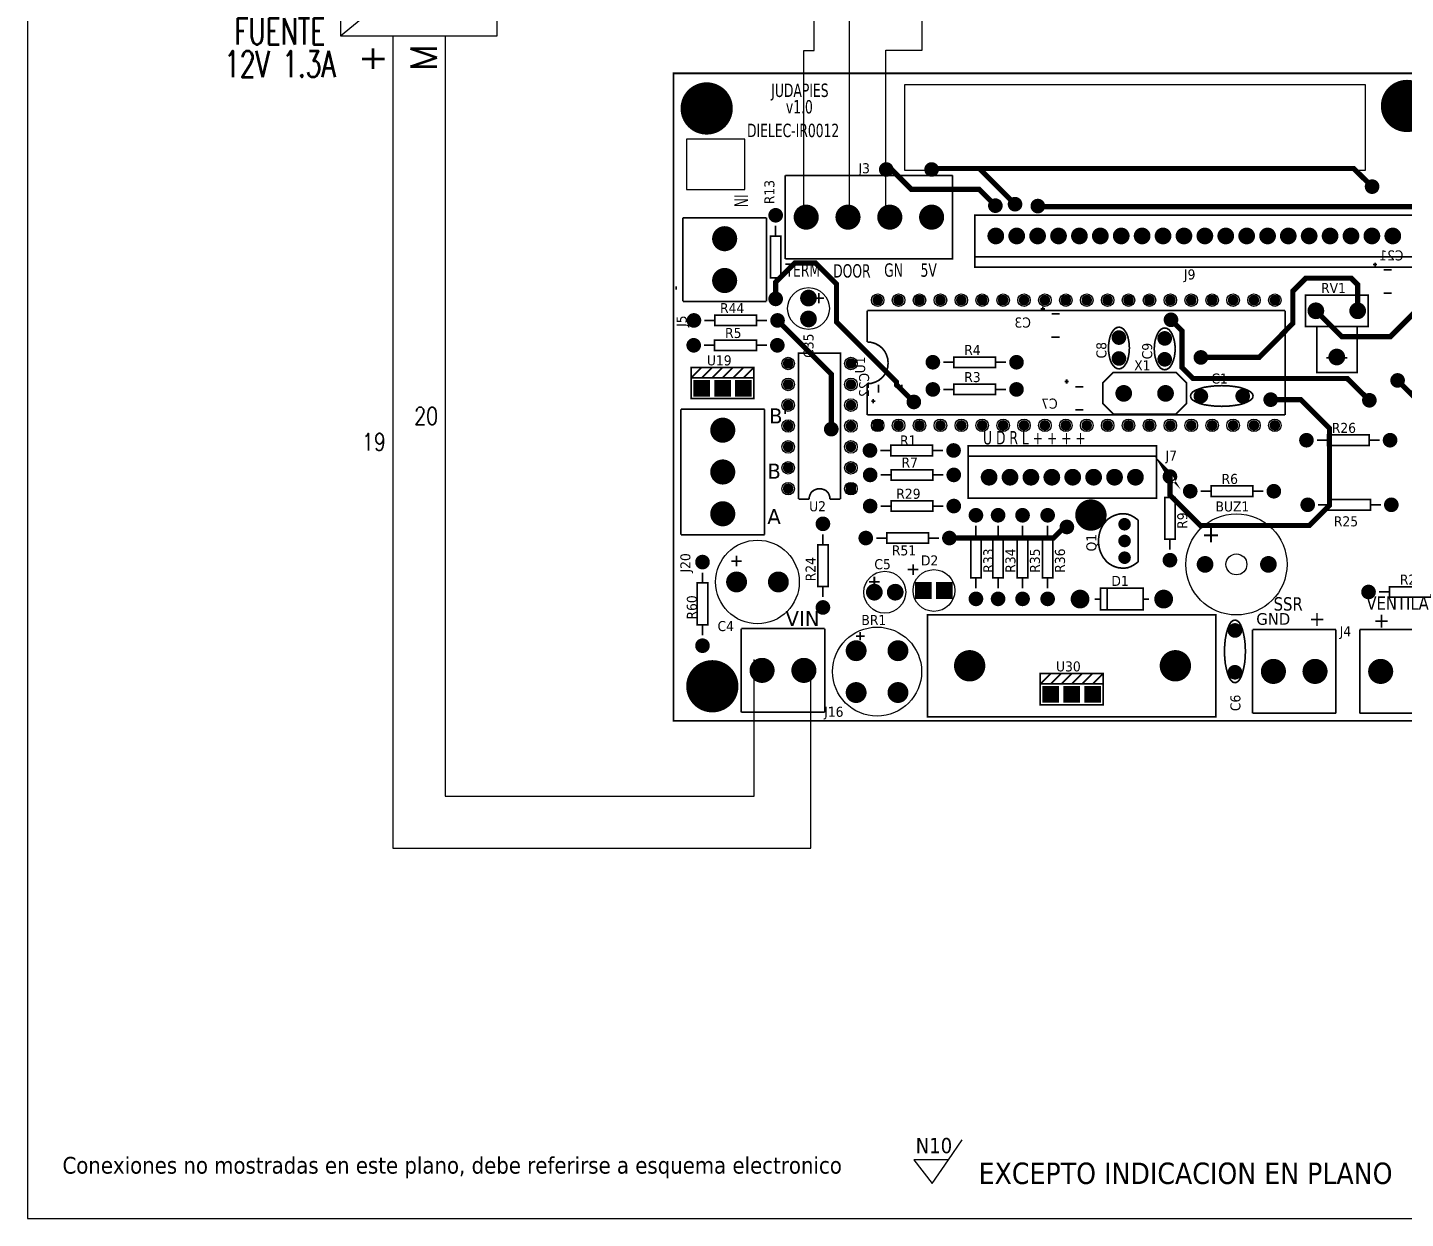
# Model space of a CAD drawing. Header units: millimetres. Extents: x 123.5 to 144.3, y 105.4 to 121.6.
# Drawn here: x 123.51 to 133.39, y 105.41 to 113.95 of the extents above; entities that cross this region are included whole.
import ezdxf
from ezdxf.enums import TextEntityAlignment as Align

# ---------------------------------------------------------------- set-up
doc = ezdxf.new("R2010")
doc.units = ezdxf.units.MM
for name, color, linetype in [('12632256', 7, 'Continuous'), ('CONTORNO', 179, 'Continuous'), ('DESC', 250, 'Continuous'), ('SYMS', 7, 'Continuous'), ('TAGS', 250, 'Continuous'), ('TERMS', 250, 'Continuous'), ('WIRES', 7, 'Continuous')]:
    doc.layers.add(name, color=color, linetype=linetype)
doc.layers.add('WIRENO', color=7, linetype='Continuous', true_color=0x000000)
doc.styles.add('SLDTEXTSTYLE0', font='tahoma.ttf')
doc.styles.get("Standard").update_dxf_attribs({"font": 'tahoma.ttf'})
doc.styles.add('WD', font='romans.shx')
doc.styles.add('WD_IEC', font='isocp2.shx', dxfattribs={"width": 0.9, "height": 4})

# ---------------------------------------------------------------- blocks, each defined once
blk = doc.blocks.new('VPW1_1PH')
for p, q in [((-0.125, -0.625), (0.625, 0)), ((0.4252, -0.4038), (0.5503, -0.4038)), ((0.4252, -0.4351), (0.4721, -0.4351)), ((0.5503, -0.4351), (0.5034, -0.4351))]:
    blk.add_line(p, q)
blk.add_lwpolyline([(-0.125, 0), (-0.125, -0.625), (0.625, -0.625), (0.625, 0)], close=True)
for centre, start, end in [((0.0364, -0.2089), 36.8699, 143.1301), ((0.1064, -0.1564), 216.8699, 323.1301)]:
    blk.add_arc(centre, 0.0438, start, end)
at = {"style": 'WD_IEC'}
blk.add_text('1', height=0.084, dxfattribs=at).set_placement((-0.0336, -0.1826), align=Align.MIDDLE_RIGHT)
at = {"linetype": 'Continuous', "style": 'WD', "flags": 8}
for tag, p in [('TERM02', (0.2098, 0.7277)), ('TERM03', (0.46, 0.7275)), ('TERM01', (-0.04, 0.6858)), ('TERM04', (0.085, -0.665)), ('TERM05', (0.335, -0.665))]:
    blk.add_attdef(tag, text='', height=0.125, rotation=90, dxfattribs=at).set_placement(p, align=Align.RIGHT)
at = {"style": 'WD', "width": 0.7}
for tag, p in [('INST', (-0.4155, 0.1687)), ('LOC', (-0.4155, -0.0009)), ('RATING1', (-0.4155, -0.3401)), ('XREF', (-0.4155, -0.5097)), ('DESC1', (-0.4155, -0.666)), ('DESC2', (-0.4155, -0.8222)), ('DESC3', (-0.4155, -0.9766))]:
    blk.add_attdef(tag, text='', height=0.125, dxfattribs=at).set_placement(p, align=Align.CENTER)
at = {"style": 'WD'}
for tag, p, height, flags in [('X2TERM01', (0, 0), 0.0125, 1), ('X2TERM02', (0.25, 0), 0.0125, 1), ('X2TERM03', (0.5, 0), 0.0125, 1), ('FAMILY', (0.6836, -0.525), 0.01, 9), ('X8TERM04', (0.125, -0.625), 0.0125, 1), ('X8TERM05', (0.375, -0.625), 0.0125, 1)]:
    blk.add_attdef(tag, p, '', height=height, dxfattribs=dict(at, flags=flags))
blk.add_attdef('TAG1', text='', height=0.125, dxfattribs=at).set_placement((-0.4155, -0.1705), align=Align.CENTER)
at = {"linetype": 'Continuous', "style": 'WD', "flags": 9}
for tag, p in [('CAT', (0.7108, -0.0659)), ('MFG', (0.7089, -0.0854)), ('ASSYCODE', (0.7089, -0.606))]:
    blk.add_attdef(tag, text='', height=0.01, dxfattribs=at).set_placement(p, align=Align.CENTER)
blk = doc.blocks.new('WD_WNV')
at = {"linetype": 'Continuous', "style": 'WD', "width": 0.8}
blk.add_attdef('WIRENO', text='', height=0.125, dxfattribs=at).set_placement((-0.05, 0), align=Align.MIDDLE_RIGHT)
at = {"style": 'WD', "flags": 1}
for tag, p in [('W01USER', (-0.0625, 0.0938)), ('W02USER', (-0.0625, 0.0859)), ('W03USER', (-0.0625, 0.0781)), ('W04USER', (-0.0625, 0.0703)), ('W05USER', (-0.0625, 0.0625)), ('W06USER', (-0.0625, 0.0547)), ('W07USER', (-0.0625, 0.0469)), ('W08USER', (-0.0625, 0.0391)), ('W09USER', (-0.0625, 0.0312)), ('W10USER', (-0.0625, 0.0234))]:
    blk.add_attdef(tag, text='', height=0.005, dxfattribs=at).set_placement(p, align=Align.CENTER)
blk = doc.blocks.new('EPAD')
at = {"const_width": 0.5}
blk.add_lwpolyline([(-0.25, 0, 1), (0.25, 0, 1)], format="xyb", close=True, dxfattribs=at)
blk = doc.blocks.new('RPAD')
blk.add_trace([(-0.5, -0.5), (-0.5, 0.5), (0.5, -0.5), (0.5, 0.5)])
blk = doc.blocks.new('tar')
for points, const_width in [([(128.7652, 110.0048), (134.5972, 110.0048), (134.5972, 113.1028), (128.7652, 113.1028), (128.7652, 110.0048)], 0.008), ([(130.3042, 112.4698), (130.2272, 112.5478), (129.9022, 112.5478), (129.7962, 112.6538), (129.7822, 112.6538), (129.7822, 112.6428)], 0.025), ([(130.3982, 112.4768), (130.2272, 112.6478), (129.9992, 112.6478), (129.9992, 112.6428)], 0.025), ([(130.2272, 112.6478), (132.0182, 112.6478), (132.1062, 112.5608)], 0.025), ([(129.2992, 112.6148), (129.2992, 112.2148)], 0.008), ([(130.0992, 112.6148), (130.0992, 112.2148), (129.2992, 112.2148)], 0.008), ([(129.2992, 112.6148), (130.0992, 112.6148)], 0.008), ([(131.8372, 111.9668), (131.9612, 111.8428), (132.1932, 111.8428), (132.3622, 112.0118), (132.3622, 112.4198), (132.3172, 112.4648), (130.5102, 112.4648), (130.5072, 112.4678)], 0.025), ([(128.8092, 112.4118), (129.2092, 112.4118)], 0.008), ([(128.8092, 112.0118), (128.8092, 112.4118)], 0.008), ([(129.2092, 112.0118), (129.2092, 112.4118)], 0.008), ([(129.2532, 112.3238), (129.2532, 112.3738)], 0.008), ([(130.2062, 112.1748), (132.3052, 112.1748), (132.3052, 112.4248), (130.2062, 112.4248), (130.2062, 112.1748)], 0.008), ([(129.2282, 112.1238), (129.2782, 112.1238), (129.2782, 112.3238), (129.2282, 112.3238), (129.2282, 112.1238)], 0.008), ([(129.2532, 112.0238), (129.2532, 112.1038), (129.3452, 112.1958), (129.4432, 112.1958), (129.5442, 112.0948), (129.5442, 111.9138), (129.8312, 111.6268), (129.8312, 111.6128), (129.9142, 111.5308)], 0.025), ([(132.3052, 112.2248), (130.2062, 112.2248)], 0.008), ([(132.1302, 112.1878), (132.1102, 112.1878)], 0.008), ([(132.1202, 112.1778), (132.1202, 112.1978)], 0.008), ([(129.2532, 112.0738), (129.2532, 112.1238)], 0.008), ([(131.2872, 111.7438), (131.5662, 111.7438), (131.7272, 111.9068), (131.7272, 112.0608), (131.7892, 112.1228), (132.0062, 112.1228), (132.0372, 112.0918), (132.0372, 111.9668)], 0.025), ([(132.2002, 112.1628), (132.1622, 112.1628)], 0.008), ([(129.4602, 112.0528), (129.4602, 112.0028)], 0.008), ([(132.2002, 112.0518), (132.1612, 112.0518)], 0.008), ([(128.8092, 112.0118), (129.2092, 112.0118)], 0.008), ([(129.4852, 112.0278), (129.4352, 112.0278)], 0.008), ([(130.5312, 111.9668), (130.5312, 111.9868)], 0.008), ([(131.7872, 111.8918), (132.0872, 111.8918), (132.0872, 112.0418), (131.7872, 112.0418), (131.7872, 111.8918)], 0.008), ([(128.9122, 111.9208), (128.9622, 111.9208)], 0.008), ([(128.9622, 111.8958), (129.1622, 111.8958), (129.1622, 111.9458), (128.9622, 111.9458), (128.9622, 111.8958)], 0.008), ([(129.1622, 111.9208), (129.2122, 111.9208)], 0.008), ([(129.2622, 111.9208), (129.5192, 111.6638), (129.5192, 111.4008)], 0.025), ([(129.6912, 111.8178), (129.6912, 111.9678)], 0.008), ([(129.6912, 111.9678), (131.6902, 111.9678)], 0.008), ([(130.5412, 111.9768), (130.5212, 111.9768)], 0.008), ([(130.6112, 111.9518), (130.5732, 111.9518)], 0.008), ([(132.0932, 111.5388), (131.9872, 111.6428), (131.2792, 111.6428), (131.2502, 111.6428), (131.1972, 111.6958), (131.1972, 111.8708), (131.1442, 111.9238)], 0.025), ([(131.6902, 111.9678), (131.6902, 111.4688)], 0.008), ([(130.8952, 111.8888), (130.8852, 111.8868), (130.8752, 111.8808), (130.8672, 111.8718), (130.8592, 111.8598), (130.8532, 111.8448), (130.8492, 111.8278), (130.8462, 111.8088), (130.8452, 111.7888)], 0.008), ([(130.8952, 111.8888), (130.9052, 111.8868), (130.9152, 111.8808), (130.9232, 111.8718), (130.9312, 111.8598), (130.9372, 111.8448), (130.9412, 111.8278), (130.9442, 111.8088), (130.9452, 111.7888)], 0.008), ([(131.1142, 111.8848), (131.1042, 111.8828), (131.0942, 111.8768), (131.0862, 111.8678), (131.0792, 111.8558), (131.0732, 111.8408), (131.0682, 111.8238), (131.0652, 111.8048), (131.0642, 111.7848)], 0.008), ([(131.1142, 111.8848), (131.1242, 111.8828), (131.1342, 111.8768), (131.1422, 111.8678), (131.1492, 111.8558), (131.1552, 111.8408), (131.1602, 111.8238), (131.1632, 111.8048), (131.1642, 111.7848)], 0.008), ([(131.8422, 111.6718), (132.0352, 111.6718), (132.0352, 111.8918), (131.8422, 111.8918), (131.8422, 111.6718)], 0.008), ([(128.9112, 111.8018), (128.9612, 111.8018)], 0.008), ([(128.9612, 111.7768), (129.1612, 111.7768), (129.1612, 111.8268), (128.9612, 111.8268), (128.9612, 111.7768)], 0.008), ([(129.1612, 111.8018), (129.2112, 111.8018)], 0.008), ([(129.7912, 111.7178), (129.7892, 111.7378), (129.7832, 111.7568), (129.7742, 111.7738), (129.7622, 111.7888), (129.7472, 111.8008), (129.7302, 111.8098), (129.7112, 111.8158), (129.6912, 111.8178)], 0.008), ([(130.6112, 111.8408), (130.5722, 111.8408)], 0.008), ([(130.8952, 111.6888), (130.8852, 111.6908), (130.8752, 111.6968), (130.8672, 111.7058), (130.8592, 111.7178), (130.8532, 111.7328), (130.8492, 111.7498), (130.8462, 111.7688), (130.8452, 111.7888)], 0.008), ([(130.8952, 111.6888), (130.9052, 111.6908), (130.9152, 111.6968), (130.9232, 111.7058), (130.9312, 111.7178), (130.9372, 111.7328), (130.9412, 111.7498), (130.9442, 111.7688), (130.9452, 111.7888)], 0.008), ([(131.1142, 111.6848), (131.1042, 111.6868), (131.0942, 111.6928), (131.0862, 111.7018), (131.0792, 111.7138), (131.0732, 111.7288), (131.0682, 111.7458), (131.0652, 111.7648), (131.0642, 111.7848)], 0.008), ([(131.1142, 111.6848), (131.1242, 111.6868), (131.1342, 111.6928), (131.1422, 111.7018), (131.1492, 111.7138), (131.1552, 111.7288), (131.1602, 111.7458), (131.1632, 111.7648), (131.1642, 111.7848)], 0.008), ([(129.5632, 111.0658), (129.5632, 111.7648), (129.3632, 111.7648), (129.3632, 111.0658)], 0.008), ([(129.7912, 111.7178), (129.7892, 111.6968), (129.7832, 111.6778), (129.7742, 111.6608), (129.7622, 111.6468), (129.7472, 111.6348), (129.7302, 111.6258), (129.7112, 111.6198), (129.6912, 111.6178)], 0.008), ([(130.0552, 111.7208), (130.1052, 111.7208)], 0.008), ([(130.1052, 111.6958), (130.3052, 111.6958), (130.3052, 111.7458), (130.1052, 111.7458), (130.1052, 111.6958)], 0.008), ([(130.3052, 111.7208), (130.3552, 111.7208)], 0.008), ([(131.9872, 111.7418), (131.8872, 111.7418)], 0.008), ([(128.8492, 111.6458), (128.8492, 111.6958), (129.1492, 111.6958), (129.1492, 111.6458)], 0.008), ([(128.8492, 111.6458), (128.8992, 111.6958)], 0.008), ([(128.8992, 111.6458), (128.9492, 111.6958)], 0.008), ([(128.9492, 111.6458), (128.9992, 111.6958)], 0.008), ([(128.9992, 111.6458), (129.0492, 111.6958)], 0.008), ([(129.0492, 111.6458), (129.0992, 111.6958)], 0.008), ([(129.0992, 111.6458), (129.1492, 111.6958)], 0.008), ([(130.8682, 111.6718), (131.1682, 111.6718), (131.2182, 111.6218), (131.2182, 111.5228), (131.1682, 111.4728), (130.8682, 111.4728), (130.8182, 111.5228), (130.8182, 111.6218), (130.8682, 111.6718)], 0.008), ([(128.8492, 111.5468), (129.1492, 111.5468), (129.1492, 111.6458), (128.8492, 111.6458), (128.8492, 111.5468)], 0.008), ([(129.6912, 111.4688), (129.6912, 111.6178)], 0.008), ([(129.7452, 111.6138), (129.7452, 111.5758)], 0.008), ([(129.8562, 111.6138), (129.8562, 111.5748)], 0.008), ([(130.0552, 111.5908), (130.1052, 111.5908)], 0.008), ([(130.1052, 111.5658), (130.3052, 111.5658), (130.3052, 111.6158), (130.1052, 111.6158), (130.1052, 111.5658)], 0.008), ([(130.3052, 111.5908), (130.3552, 111.5908)], 0.008), ([(130.6552, 111.6288), (130.6352, 111.6288)], 0.008), ([(130.6452, 111.6188), (130.6452, 111.6388)], 0.008), ([(130.7252, 111.6038), (130.6872, 111.6038)], 0.008), ([(131.2372, 111.5588), (131.2402, 111.5688), (131.2482, 111.5788), (131.2622, 111.5868), (131.2802, 111.5938), (131.3022, 111.6008), (131.3282, 111.6048), (131.3562, 111.6078), (131.3872, 111.6088)], 0.008), ([(131.5372, 111.5588), (131.5342, 111.5688), (131.5252, 111.5788), (131.5112, 111.5868), (131.4932, 111.5938), (131.4712, 111.6008), (131.4462, 111.6048), (131.4182, 111.6078), (131.3872, 111.6088)], 0.008), ([(132.4842, 111.5458), (132.3172, 111.5458), (132.2282, 111.6338)], 0.025), ([(129.7302, 111.5348), (129.7102, 111.5348)], 0.008), ([(129.7202, 111.5448), (129.7202, 111.5248)], 0.008), ([(131.6212, 111.5418), (131.7652, 111.5418), (131.9022, 111.4048), (131.9022, 111.0358), (131.8192, 110.9528), (131.8062, 110.9398), (131.2852, 110.9398), (131.1392, 111.0848), (131.1392, 111.1818), (131.1272, 111.1938), (131.1392, 111.1738)], 0.025), ([(131.2372, 111.5588), (131.2402, 111.5488), (131.2482, 111.5398), (131.2622, 111.5318), (131.2802, 111.5238), (131.3022, 111.5178), (131.3282, 111.5138), (131.3562, 111.5108), (131.3872, 111.5098)], 0.008), ([(131.5372, 111.5588), (131.5342, 111.5488), (131.5252, 111.5398), (131.5112, 111.5318), (131.4932, 111.5238), (131.4712, 111.5178), (131.4462, 111.5138), (131.4182, 111.5108), (131.3872, 111.5098)], 0.008), ([(129.2002, 111.4958), (128.8002, 111.4958)], 0.008), ([(128.8002, 111.4958), (128.8002, 110.8958)], 0.008), ([(129.2002, 110.8958), (129.2002, 111.4958)], 0.008), ([(129.6912, 111.4688), (131.6902, 111.4688)], 0.008), ([(130.7252, 111.4938), (130.6862, 111.4938)], 0.008), ([(129.8042, 111.2738), (130.0042, 111.2738), (130.0042, 111.3238), (129.8042, 111.3238), (129.8042, 111.2738)], 0.008), ([(130.1742, 111.0708), (131.0742, 111.0708), (131.0742, 111.3208), (130.1742, 111.3208), (130.1742, 111.0708)], 0.008), ([(131.8922, 111.3478), (131.8422, 111.3478)], 0.008), ([(131.8922, 111.3228), (132.0922, 111.3228), (132.0922, 111.3728), (131.8922, 111.3728), (131.8922, 111.3228)], 0.008), ([(132.1422, 111.3478), (132.0922, 111.3478)], 0.008), ([(129.7542, 111.2988), (129.8042, 111.2988)], 0.008), ([(130.0042, 111.2988), (130.0542, 111.2988)], 0.008), ([(130.1742, 111.2708), (131.0742, 111.2708)], 0.008), ([(129.8052, 111.1568), (130.0052, 111.1568), (130.0052, 111.2068), (129.8052, 111.2068), (129.8052, 111.1568)], 0.008), ([(129.7552, 111.1818), (129.8052, 111.1818)], 0.008), ([(130.0052, 111.1818), (130.0552, 111.1818)], 0.008), ([(131.1392, 111.1238), (131.1392, 111.0738)], 0.008), ([(131.3362, 111.0788), (131.5362, 111.0788), (131.5362, 111.1288), (131.3362, 111.1288), (131.3362, 111.0788)], 0.008), ([(129.4132, 111.0658), (129.3632, 111.0658)], 0.008), ([(129.4632, 111.1158), (129.4532, 111.1148), (129.4432, 111.1118), (129.4352, 111.1078), (129.4272, 111.1018), (129.4212, 111.0948), (129.4172, 111.0858), (129.4142, 111.0758), (129.4132, 111.0658)], 0.008), ([(129.4632, 111.1158), (129.4732, 111.1148), (129.4832, 111.1118), (129.4922, 111.1078), (129.4992, 111.1018), (129.5052, 111.0948), (129.5092, 111.0858), (129.5122, 111.0758), (129.5132, 111.0658)], 0.008), ([(129.5632, 111.0658), (129.5132, 111.0658)], 0.008), ([(129.8052, 111.0078), (130.0052, 111.0078), (130.0052, 111.0578), (129.8052, 111.0578), (129.8052, 111.0078)], 0.008), ([(131.1142, 110.8738), (131.1642, 110.8738), (131.1642, 111.0738), (131.1142, 111.0738), (131.1142, 110.8738)], 0.008), ([(131.2862, 111.1038), (131.3362, 111.1038)], 0.008), ([(131.5362, 111.1038), (131.5862, 111.1038)], 0.008), ([(131.8982, 111.0138), (132.0982, 111.0138), (132.0982, 111.0638), (131.8982, 111.0638), (131.8982, 111.0138)], 0.008), ([(129.7552, 111.0328), (129.8052, 111.0328)], 0.008), ([(130.0052, 111.0328), (130.0552, 111.0328)], 0.008), ([(130.9222, 110.9958), (130.8972, 110.9948), (130.8852, 110.9918), (130.8732, 110.9878), (130.8622, 110.9828), (130.8522, 110.9768), (130.8422, 110.9698), (130.8332, 110.9608), (130.8182, 110.9418), (130.8072, 110.9188), (130.8032, 110.9068), (130.8002, 110.8938), (130.7982, 110.8798), (130.7972, 110.8658)], 0.008), ([(130.9222, 110.9958), (130.9372, 110.9938), (130.9532, 110.9878), (130.9692, 110.9788), (130.9872, 110.9658)], 0.008), ([(131.8482, 111.0388), (131.8982, 111.0388)], 0.008), ([(132.0982, 111.0388), (132.1482, 111.0388)], 0.008), ([(130.0842, 110.8798), (130.5822, 110.8798), (130.6352, 110.9328), (130.6462, 110.9328)], 0.025), ([(130.2112, 110.9388), (130.2112, 110.8888)], 0.008), ([(130.3172, 110.9388), (130.3172, 110.8888)], 0.008), ([(130.4342, 110.9388), (130.4342, 110.8888)], 0.008), ([(130.5542, 110.9388), (130.5542, 110.8888)], 0.008), ([(130.9872, 110.7658), (130.9872, 110.9658)], 0.008), ([(129.2002, 110.8958), (128.8002, 110.8958)], 0.008), ([(129.4792, 110.8478), (129.4792, 110.8978)], 0.008), ([(129.7842, 110.8798), (129.7342, 110.8798)], 0.008), ([(129.7842, 110.8548), (129.9842, 110.8548), (129.9842, 110.9048), (129.7842, 110.9048), (129.7842, 110.8548)], 0.008), ([(130.0342, 110.8798), (129.9842, 110.8798)], 0.008), ([(130.1862, 110.6888), (130.2362, 110.6888), (130.2362, 110.8888), (130.1862, 110.8888), (130.1862, 110.6888)], 0.008), ([(130.2922, 110.6888), (130.3422, 110.6888), (130.3422, 110.8888), (130.2922, 110.8888), (130.2922, 110.6888)], 0.008), ([(130.4092, 110.6888), (130.4592, 110.6888), (130.4592, 110.8888), (130.4092, 110.8888), (130.4092, 110.6888)], 0.008), ([(130.5292, 110.6888), (130.5792, 110.6888), (130.5792, 110.8888), (130.5292, 110.8888), (130.5292, 110.6888)], 0.008), ([(130.9222, 110.7358), (130.8972, 110.7368), (130.8852, 110.7398), (130.8732, 110.7438), (130.8622, 110.7488), (130.8522, 110.7548), (130.8422, 110.7618), (130.8332, 110.7708), (130.8182, 110.7898), (130.8072, 110.8128), (130.8032, 110.8248), (130.8002, 110.8378), (130.7982, 110.8518), (130.7972, 110.8658)], 0.008), ([(131.1392, 110.8738), (131.1392, 110.8238)], 0.008), ([(129.0662, 110.7948), (129.0662, 110.7448)], 0.008), ([(129.4542, 110.6478), (129.5042, 110.6478), (129.5042, 110.8478), (129.4542, 110.8478), (129.4542, 110.6478)], 0.008), ([(129.0412, 110.7698), (129.0912, 110.7698)], 0.008), ([(129.8852, 110.7288), (129.9352, 110.7288)], 0.008), ([(129.9102, 110.7538), (129.9102, 110.7038)], 0.008), ([(130.9222, 110.7358), (130.9372, 110.7378), (130.9532, 110.7438), (130.9692, 110.7528), (130.9872, 110.7658)], 0.008), ([(128.8782, 110.4648), (128.9282, 110.4648), (128.9282, 110.6648), (128.8782, 110.6648), (128.8782, 110.4648)], 0.008), ([(128.9032, 110.6648), (128.9032, 110.7148)], 0.008), ([(129.7002, 110.6708), (129.7502, 110.6708)], 0.008), ([(129.7252, 110.6958), (129.7252, 110.6458)], 0.008), ([(130.2112, 110.6888), (130.2112, 110.6388)], 0.008), ([(130.3172, 110.6888), (130.3172, 110.6388)], 0.008), ([(130.4342, 110.6888), (130.4342, 110.6388)], 0.008), ([(130.5542, 110.6888), (130.5542, 110.6388)], 0.008), ([(129.4792, 110.5978), (129.4792, 110.6478)], 0.008), ([(130.8072, 110.5358), (131.0112, 110.5358), (131.0112, 110.6408), (130.8072, 110.6408), (130.8072, 110.5358)], 0.008), ([(130.8392, 110.6398), (130.8392, 110.5368)], 0.008), ([(132.1392, 110.6218), (132.1892, 110.6218)], 0.008), ([(132.1892, 110.5968), (132.3892, 110.5968), (132.3892, 110.6468), (132.1892, 110.6468), (132.1892, 110.5968)], 0.008), ([(130.7792, 110.5878), (130.8072, 110.5878)], 0.008), ([(131.0112, 110.5878), (131.0392, 110.5878)], 0.008), ([(128.9032, 110.4148), (128.9032, 110.4648)], 0.008), ([(129.9802, 110.0248), (131.3582, 110.0248), (131.3582, 110.5128), (129.9802, 110.5128), (129.9802, 110.0248)], 0.008), ([(131.4502, 110.4878), (131.4402, 110.4848), (131.4302, 110.4768), (131.4222, 110.4628), (131.4152, 110.4448), (131.4092, 110.4228), (131.4042, 110.3968), (131.4012, 110.3688), (131.4002, 110.3378)], 0.008), ([(131.4502, 110.4878), (131.4602, 110.4848), (131.4702, 110.4768), (131.4782, 110.4628), (131.4852, 110.4448), (131.4912, 110.4228), (131.4962, 110.3968), (131.4992, 110.3688), (131.5002, 110.3378)], 0.008), ([(129.0882, 110.0468), (129.0882, 110.4468)], 0.008), ([(129.4882, 110.4468), (129.0882, 110.4468)], 0.008), ([(129.4882, 110.0468), (129.4882, 110.4468)], 0.008), ([(129.6382, 110.4108), (129.6782, 110.4108)], 0.008), ([(129.6582, 110.4308), (129.6582, 110.3908)], 0.008), ([(131.5342, 110.0418), (131.5342, 110.4418)], 0.008), ([(131.9332, 110.4418), (131.5342, 110.4418)], 0.008), ([(131.9332, 110.0418), (131.9332, 110.4418)], 0.008), ([(132.0472, 110.4418), (132.0472, 110.0418)], 0.008), ([(132.0472, 110.4418), (132.4472, 110.4418)], 0.008), ([(131.4502, 110.1878), (131.4452, 110.1888), (131.4402, 110.1908), (131.4302, 110.1998), (131.4222, 110.2128), (131.4152, 110.2318), (131.4092, 110.2538), (131.4042, 110.2788), (131.4012, 110.3068), (131.4002, 110.3378)], 0.008), ([(131.4502, 110.1878), (131.4552, 110.1888), (131.4602, 110.1908), (131.4702, 110.1998), (131.4782, 110.2128), (131.4852, 110.2318), (131.4912, 110.2538), (131.4962, 110.2788), (131.4992, 110.3068), (131.5002, 110.3378)], 0.008), ([(130.5192, 110.1818), (130.5192, 110.2318), (130.8192, 110.2318), (130.8192, 110.1818)], 0.008), ([(130.5192, 110.1818), (130.5692, 110.2318)], 0.008), ([(130.5692, 110.1818), (130.6192, 110.2318)], 0.008), ([(130.6192, 110.1818), (130.6692, 110.2318)], 0.008), ([(130.6692, 110.1818), (130.7192, 110.2318)], 0.008), ([(130.7192, 110.1818), (130.7692, 110.2318)], 0.008), ([(130.7692, 110.1818), (130.8192, 110.2318)], 0.008), ([(130.5192, 110.0818), (130.8192, 110.0818), (130.8192, 110.1818), (130.5192, 110.1818), (130.5192, 110.0818)], 0.008), ([(129.4882, 110.0468), (129.0882, 110.0468)], 0.008), ([(131.9332, 110.0418), (131.5342, 110.0418)], 0.008), ([(132.0472, 110.0418), (132.4472, 110.0418)], 0.008)]:
    blk.add_lwpolyline(points, dxfattribs=dict(const_width=const_width))
for points in [[(129.8692, 112.6388), (132.0742, 112.6388), (132.0742, 113.0478), (129.8692, 113.0478), (129.8692, 112.6388)], [(128.8262, 112.5468), (129.1052, 112.5468), (129.1052, 112.7878), (128.8262, 112.7878), (128.8262, 112.5468)]]:
    blk.add_lwpolyline(points)
for centre, radius in [((132.2732, 112.9468), 0.03), ((128.9232, 112.9348), 0.03), ((129.7822, 112.6428), 0.025), ((129.9992, 112.6428), 0.025), ((132.1062, 112.5608), 0.025), ((129.2532, 112.4238), 0.025), ((129.3992, 112.4148), 0.03), ((129.5992, 112.4148), 0.03), ((129.7992, 112.4148), 0.03), ((129.9992, 112.4148), 0.03), ((130.3042, 112.4698), 0.025), ((130.3982, 112.4768), 0.025), ((130.5072, 112.4678), 0.025), ((129.0092, 112.3118), 0.03), ((130.3062, 112.3248), 0.01), ((130.4062, 112.3248), 0.01), ((130.5062, 112.3248), 0.01), ((130.6062, 112.3248), 0.01), ((130.7062, 112.3248), 0.01), ((130.8062, 112.3248), 0.01), ((130.9062, 112.3248), 0.01), ((131.0062, 112.3248), 0.01), ((131.1062, 112.3248), 0.01), ((131.2062, 112.3248), 0.01), ((131.3062, 112.3248), 0.01), ((131.4062, 112.3248), 0.01), ((131.5062, 112.3248), 0.01), ((131.6062, 112.3248), 0.01), ((131.7052, 112.3248), 0.01), ((131.8052, 112.3248), 0.01), ((131.9052, 112.3248), 0.01), ((132.0052, 112.3248), 0.01), ((132.1052, 112.3248), 0.01), ((132.2052, 112.3248), 0.01), ((129.0092, 112.1118), 0.03), ((129.2532, 112.0238), 0.025), ((129.4102, 112.0278), 0.025), ((129.7412, 112.0178), 0.03), ((129.8412, 112.0178), 0.03), ((129.9412, 112.0178), 0.03), ((130.0412, 112.0178), 0.03), ((130.1412, 112.0178), 0.03), ((130.2412, 112.0178), 0.03), ((130.3412, 112.0178), 0.03), ((130.4412, 112.0178), 0.03), ((130.5412, 112.0178), 0.03), ((130.6412, 112.0178), 0.03), ((130.7412, 112.0178), 0.03), ((130.8412, 112.0178), 0.03), ((130.9412, 112.0178), 0.03), ((131.0412, 112.0178), 0.03), ((131.1412, 112.0178), 0.03), ((131.2412, 112.0178), 0.03), ((131.3412, 112.0178), 0.03), ((131.4412, 112.0178), 0.03), ((131.5412, 112.0178), 0.03), ((131.6412, 112.0178), 0.03), ((131.8372, 111.9668), 0.025), ((132.0372, 111.9668), 0.025), ((128.8622, 111.9208), 0.025), ((129.2622, 111.9208), 0.025), ((129.4102, 111.9278), 0.025), ((131.1442, 111.9238), 0.025), ((130.8952, 111.8388), 0.025), ((131.1142, 111.8348), 0.025), ((128.8612, 111.8018), 0.025), ((129.2612, 111.8018), 0.025), ((129.3132, 111.7148), 0.03), ((129.6132, 111.7148), 0.03), ((130.0052, 111.7208), 0.025), ((130.4052, 111.7208), 0.025), ((130.8952, 111.7388), 0.025), ((131.1142, 111.7348), 0.025), ((131.2872, 111.7438), 0.025), ((131.9372, 111.7458), 0.025), ((132.2282, 111.6338), 0.025), ((128.8992, 111.5958), 0.025), ((128.9992, 111.5958), 0.025), ((129.0992, 111.5958), 0.025), ((129.3132, 111.6148), 0.03), ((129.6132, 111.6148), 0.03), ((130.0052, 111.5908), 0.025), ((130.4052, 111.5908), 0.025), ((130.9182, 111.5718), 0.025), ((131.1182, 111.5718), 0.025), ((129.3132, 111.5158), 0.03), ((129.6132, 111.5158), 0.03), ((129.9142, 111.5308), 0.025), ((131.2872, 111.5588), 0.025), ((131.4872, 111.5588), 0.025), ((131.6212, 111.5418), 0.025), ((132.0932, 111.5388), 0.025), ((129.0002, 111.3958), 0.03), ((129.3132, 111.4158), 0.03), ((129.5192, 111.4008), 0.025), ((129.6132, 111.4158), 0.03), ((129.7412, 111.4188), 0.03), ((129.8412, 111.4188), 0.03), ((129.9412, 111.4188), 0.03), ((130.0412, 111.4188), 0.03), ((130.1412, 111.4188), 0.03), ((130.2412, 111.4188), 0.03), ((130.3412, 111.4188), 0.03), ((130.4412, 111.4188), 0.03), ((130.5412, 111.4188), 0.03), ((130.6412, 111.4188), 0.03), ((130.7412, 111.4188), 0.03), ((130.8412, 111.4188), 0.03), ((130.9412, 111.4188), 0.03), ((131.0412, 111.4188), 0.03), ((131.1412, 111.4188), 0.03), ((131.2412, 111.4188), 0.03), ((131.3412, 111.4188), 0.03), ((131.4412, 111.4188), 0.03), ((131.5412, 111.4188), 0.03), ((131.6412, 111.4188), 0.03), ((129.3132, 111.3158), 0.03), ((129.6132, 111.3158), 0.03), ((129.7042, 111.2988), 0.025), ((130.1042, 111.2988), 0.025), ((131.7922, 111.3478), 0.025), ((132.1922, 111.3478), 0.025), ((129.0002, 111.1958), 0.03), ((129.3132, 111.2158), 0.03), ((129.6132, 111.2158), 0.03), ((129.7052, 111.1818), 0.025), ((130.1052, 111.1818), 0.025), ((131.1392, 111.1738), 0.025), ((129.3132, 111.1158), 0.03), ((129.6132, 111.1158), 0.03), ((130.2742, 111.1708), 0.01), ((130.3742, 111.1708), 0.01), ((130.4742, 111.1708), 0.01), ((130.5742, 111.1708), 0.01), ((130.6742, 111.1708), 0.01), ((130.7742, 111.1708), 0.01), ((130.8742, 111.1708), 0.01), ((130.9742, 111.1708), 0.01), ((131.2362, 111.1038), 0.025), ((131.6362, 111.1038), 0.025), ((131.7982, 111.0388), 0.025), ((132.1982, 111.0388), 0.025), ((129.0002, 110.9958), 0.03), ((129.7052, 111.0328), 0.025), ((130.1052, 111.0328), 0.025), ((130.2112, 110.9888), 0.025), ((130.3172, 110.9888), 0.025), ((130.4342, 110.9888), 0.025), ((130.5542, 110.9888), 0.025), ((130.7612, 110.9898), 0.03), ((129.4792, 110.9478), 0.025), ((130.6462, 110.9328), 0.025), ((130.9222, 110.9458), 0.025), ((129.6842, 110.8798), 0.025), ((130.0842, 110.8798), 0.025), ((130.9222, 110.8658), 0.025), ((130.9222, 110.7858), 0.025), ((131.1392, 110.7738), 0.025), ((128.9032, 110.7648), 0.025), ((131.3072, 110.7538), 0.01), ((131.6102, 110.7538), 0.01), ((129.0662, 110.6698), 0.025), ((129.2662, 110.6698), 0.025), ((129.7252, 110.6208), 0.025), ((129.8252, 110.6208), 0.025), ((129.9602, 110.6288), 0.025), ((130.0602, 110.6288), 0.025), ((130.2112, 110.5888), 0.025), ((130.3172, 110.5888), 0.025), ((130.4342, 110.5888), 0.025), ((130.5542, 110.5888), 0.025), ((130.7092, 110.5878), 0.025), ((131.1092, 110.5878), 0.025), ((132.0892, 110.6218), 0.025), ((129.4792, 110.5478), 0.025), ((131.4502, 110.4378), 0.025), ((128.9032, 110.3648), 0.025), ((129.6382, 110.3408), 0.025), ((129.8382, 110.3408), 0.025), ((129.1882, 110.2468), 0.03), ((129.3882, 110.2468), 0.03), ((130.1812, 110.2688), 0.03), ((131.1652, 110.2688), 0.03), ((131.6342, 110.2418), 0.03), ((131.8332, 110.2418), 0.03), ((132.1472, 110.2418), 0.03), ((131.4502, 110.2378), 0.025), ((128.9502, 110.1708), 0.03), ((129.6382, 110.1408), 0.025), ((129.8382, 110.1408), 0.025), ((130.5692, 110.1318), 0.025), ((130.6692, 110.1318), 0.025), ((130.7692, 110.1318), 0.025)]:
    blk.add_circle(centre, radius)
at = {"layer": '12632256'}
for centre, radius in [((129.4102, 111.9778), 0.1), ((131.4572, 110.7538), 0.242), ((129.1662, 110.6698), 0.2), ((131.4572, 110.7538), 0.05), ((129.7752, 110.6208), 0.1), ((130.0102, 110.6288), 0.1), ((130.0102, 110.6288), 0), ((129.7382, 110.2408), 0.213)]:
    blk.add_circle(centre, radius, dxfattribs=at)
for name, p, xscale, yscale in [('EPAD', (128.9232, 112.9348), 0.25, 0.25), ('EPAD', (132.2732, 112.9468), 0.25, 0.25), ('EPAD', (129.7822, 112.6428), 0.07, 0.07), ('EPAD', (129.9992, 112.6428), 0.07, 0.07), ('EPAD', (132.1062, 112.5608), 0.07, 0.07), ('EPAD', (130.3982, 112.4768), 0.07, 0.07), ('EPAD', (129.2532, 112.4238), 0.07, 0.07), ('EPAD', (129.3992, 112.4148), 0.12, 0.12), ('EPAD', (129.5992, 112.4148), 0.12, 0.12), ('EPAD', (129.7992, 112.4148), 0.12, 0.12), ('EPAD', (129.9992, 112.4148), 0.12, 0.12), ('EPAD', (130.3042, 112.4698), 0.07, 0.07), ('EPAD', (130.5072, 112.4678), 0.07, 0.07), ('EPAD', (129.0092, 112.3118), 0.12, 0.12), ('EPAD', (130.3062, 112.3248), 0.08, 0.08), ('EPAD', (130.4062, 112.3248), 0.08, 0.08), ('EPAD', (130.5062, 112.3248), 0.08, 0.08), ('EPAD', (130.6062, 112.3248), 0.08, 0.08), ('EPAD', (130.7062, 112.3248), 0.08, 0.08), ('EPAD', (130.8062, 112.3248), 0.08, 0.08), ('EPAD', (130.9062, 112.3248), 0.08, 0.08), ('EPAD', (131.0062, 112.3248), 0.08, 0.08), ('EPAD', (131.1062, 112.3248), 0.08, 0.08), ('EPAD', (131.2062, 112.3248), 0.08, 0.08), ('EPAD', (131.3062, 112.3248), 0.08, 0.08), ('EPAD', (131.4062, 112.3248), 0.08, 0.08), ('EPAD', (131.5062, 112.3248), 0.08, 0.08), ('EPAD', (131.6062, 112.3248), 0.08, 0.08), ('EPAD', (131.7052, 112.3248), 0.08, 0.08), ('EPAD', (131.8052, 112.3248), 0.08, 0.08), ('EPAD', (131.9052, 112.3248), 0.08, 0.08), ('EPAD', (132.0052, 112.3248), 0.08, 0.08), ('EPAD', (132.1052, 112.3248), 0.08, 0.08), ('EPAD', (132.2052, 112.3248), 0.08, 0.08), ('EPAD', (129.0092, 112.1118), 0.12, 0.12), ('EPAD', (129.2532, 112.0238), 0.07, 0.07), ('EPAD', (129.4102, 112.0278), 0.08, 0.08), ('EPAD', (129.7412, 112.0178), 0.05, 0.05), ('EPAD', (129.8412, 112.0178), 0.05, 0.05), ('EPAD', (129.9412, 112.0178), 0.05, 0.05), ('EPAD', (130.0412, 112.0178), 0.05, 0.05), ('EPAD', (130.1412, 112.0178), 0.05, 0.05), ('EPAD', (130.2412, 112.0178), 0.05, 0.05), ('EPAD', (130.3412, 112.0178), 0.05, 0.05), ('EPAD', (130.4412, 112.0178), 0.05, 0.05), ('EPAD', (130.5412, 112.0178), 0.05, 0.05), ('EPAD', (130.6412, 112.0178), 0.05, 0.05), ('EPAD', (130.7412, 112.0178), 0.05, 0.05), ('EPAD', (130.8412, 112.0178), 0.05, 0.05), ('EPAD', (130.9412, 112.0178), 0.05, 0.05), ('EPAD', (131.0412, 112.0178), 0.05, 0.05), ('EPAD', (131.1412, 112.0178), 0.05, 0.05), ('EPAD', (131.2412, 112.0178), 0.05, 0.05), ('EPAD', (131.3412, 112.0178), 0.05, 0.05), ('EPAD', (131.4412, 112.0178), 0.05, 0.05), ('EPAD', (131.5412, 112.0178), 0.05, 0.05), ('EPAD', (131.6412, 112.0178), 0.05, 0.05), ('EPAD', (131.8372, 111.9668), 0.08, 0.08), ('EPAD', (132.0372, 111.9668), 0.08, 0.08), ('EPAD', (128.8622, 111.9208), 0.07, 0.07), ('EPAD', (129.2622, 111.9208), 0.07, 0.07), ('EPAD', (129.4102, 111.9278), 0.08, 0.08), ('EPAD', (131.1442, 111.9238), 0.07, 0.07), ('EPAD', (130.8952, 111.8388), 0.07, 0.07), ('EPAD', (131.1142, 111.8348), 0.07, 0.07), ('EPAD', (128.8612, 111.8018), 0.07, 0.07), ('EPAD', (129.2612, 111.8018), 0.07, 0.07), ('EPAD', (131.9372, 111.7458), 0.08, 0.08), ('EPAD', (129.3132, 111.7148), 0.05, 0.05), ('EPAD', (129.6132, 111.7148), 0.05, 0.05), ('EPAD', (130.0052, 111.7208), 0.07, 0.07), ('EPAD', (130.4052, 111.7208), 0.07, 0.07), ('EPAD', (130.8952, 111.7388), 0.07, 0.07), ('EPAD', (131.1142, 111.7348), 0.07, 0.07), ('EPAD', (131.2872, 111.7438), 0.07, 0.07), ('EPAD', (132.2282, 111.6338), 0.07, 0.07), ('RPAD', (128.8992, 111.5958), 0.08, 0.08), ('RPAD', (128.9992, 111.5958), 0.08, 0.08), ('RPAD', (129.0992, 111.5958), 0.08, 0.08), ('EPAD', (129.3132, 111.6148), 0.05, 0.05), ('EPAD', (129.6132, 111.6148), 0.05, 0.05), ('EPAD', (130.0052, 111.5908), 0.07, 0.07), ('EPAD', (130.4052, 111.5908), 0.07, 0.07), ('EPAD', (130.9182, 111.5718), 0.08, 0.08), ('EPAD', (131.1182, 111.5718), 0.08, 0.08), ('EPAD', (131.2872, 111.5588), 0.07, 0.07), ('EPAD', (131.4872, 111.5588), 0.07, 0.07), ('EPAD', (129.3132, 111.5158), 0.05, 0.05), ('EPAD', (129.6132, 111.5158), 0.05, 0.05), ('EPAD', (129.9142, 111.5308), 0.07, 0.07), ('EPAD', (131.6212, 111.5418), 0.07, 0.07), ('EPAD', (132.0932, 111.5388), 0.07, 0.07), ('EPAD', (129.0002, 111.3958), 0.12, 0.12), ('EPAD', (129.3132, 111.4158), 0.05, 0.05), ('EPAD', (129.5192, 111.4008), 0.07, 0.07), ('EPAD', (129.6132, 111.4158), 0.05, 0.05), ('RPAD', (129.7412, 111.4188), 0.05, 0.05), ('EPAD', (129.8412, 111.4188), 0.05, 0.05), ('EPAD', (129.9412, 111.4188), 0.05, 0.05), ('EPAD', (130.0412, 111.4188), 0.05, 0.05), ('EPAD', (130.1412, 111.4188), 0.05, 0.05), ('EPAD', (130.2412, 111.4188), 0.05, 0.05), ('EPAD', (130.3412, 111.4188), 0.05, 0.05), ('EPAD', (130.4412, 111.4188), 0.05, 0.05), ('EPAD', (130.5412, 111.4188), 0.05, 0.05), ('EPAD', (130.6412, 111.4188), 0.05, 0.05), ('EPAD', (130.7412, 111.4188), 0.05, 0.05), ('EPAD', (130.8412, 111.4188), 0.05, 0.05), ('EPAD', (130.9412, 111.4188), 0.05, 0.05), ('EPAD', (131.0412, 111.4188), 0.05, 0.05), ('EPAD', (131.1412, 111.4188), 0.05, 0.05), ('EPAD', (131.2412, 111.4188), 0.05, 0.05), ('EPAD', (131.3412, 111.4188), 0.05, 0.05), ('EPAD', (131.4412, 111.4188), 0.05, 0.05), ('EPAD', (131.5412, 111.4188), 0.05, 0.05), ('EPAD', (131.6412, 111.4188), 0.05, 0.05), ('EPAD', (129.3132, 111.3158), 0.05, 0.05), ('EPAD', (129.6132, 111.3158), 0.05, 0.05), ('EPAD', (129.7042, 111.2988), 0.07, 0.07), ('EPAD', (130.1042, 111.2988), 0.07, 0.07), ('EPAD', (131.7922, 111.3478), 0.07, 0.07), ('EPAD', (132.1922, 111.3478), 0.07, 0.07), ('EPAD', (129.0002, 111.1958), 0.12, 0.12), ('EPAD', (129.3132, 111.2158), 0.05, 0.05), ('EPAD', (129.6132, 111.2158), 0.05, 0.05), ('EPAD', (129.7052, 111.1818), 0.07, 0.07), ('EPAD', (130.1052, 111.1818), 0.07, 0.07), ('EPAD', (130.2742, 111.1708), 0.08, 0.08), ('EPAD', (130.3742, 111.1708), 0.08, 0.08), ('EPAD', (130.4742, 111.1708), 0.08, 0.08), ('EPAD', (130.5742, 111.1708), 0.08, 0.08), ('EPAD', (130.6742, 111.1708), 0.08, 0.08), ('EPAD', (130.7742, 111.1708), 0.08, 0.08), ('EPAD', (130.8742, 111.1708), 0.08, 0.08), ('EPAD', (130.9742, 111.1708), 0.08, 0.08), ('EPAD', (131.1392, 111.1738), 0.07, 0.07), ('EPAD', (129.3132, 111.1158), 0.05, 0.05), ('EPAD', (131.2362, 111.1038), 0.07, 0.07), ('EPAD', (131.6362, 111.1038), 0.07, 0.07), ('EPAD', (129.7052, 111.0328), 0.07, 0.07), ('EPAD', (130.1052, 111.0328), 0.07, 0.07), ('EPAD', (130.7612, 110.9898), 0.15, 0.15), ('EPAD', (131.7982, 111.0388), 0.07, 0.07), ('EPAD', (132.1982, 111.0388), 0.07, 0.07), ('EPAD', (129.0002, 110.9958), 0.12, 0.12), ('EPAD', (130.2112, 110.9888), 0.07, 0.07), ('EPAD', (130.3172, 110.9888), 0.07, 0.07), ('EPAD', (130.4342, 110.9888), 0.07, 0.07), ('EPAD', (130.5542, 110.9888), 0.07, 0.07), ('EPAD', (129.4792, 110.9478), 0.07, 0.07), ('EPAD', (130.6462, 110.9328), 0.07, 0.07), ('EPAD', (130.9222, 110.9458), 0.06, 0.06), ('EPAD', (129.6842, 110.8798), 0.07, 0.07), ('EPAD', (130.0842, 110.8798), 0.07, 0.07), ('EPAD', (130.9222, 110.8658), 0.06, 0.06), ('EPAD', (128.9032, 110.7648), 0.07, 0.07), ('EPAD', (130.9222, 110.7858), 0.06, 0.06), ('EPAD', (131.1392, 110.7738), 0.07, 0.07), ('EPAD', (131.3072, 110.7538), 0.08, 0.08), ('EPAD', (131.6102, 110.7538), 0.08, 0.08), ('EPAD', (129.0662, 110.6698), 0.1, 0.1), ('EPAD', (129.2662, 110.6698), 0.1, 0.1), ('RPAD', (129.9602, 110.6288), 0.08, 0.08), ('RPAD', (130.0602, 110.6288), 0.08, 0.08), ('EPAD', (129.7252, 110.6208), 0.08, 0.08), ('EPAD', (129.8252, 110.6208), 0.08, 0.08), ('EPAD', (130.2112, 110.5888), 0.07, 0.07), ('EPAD', (130.3172, 110.5888), 0.07, 0.07), ('EPAD', (130.4342, 110.5888), 0.07, 0.07), ('EPAD', (130.5542, 110.5888), 0.07, 0.07), ('EPAD', (130.7092, 110.5878), 0.09, 0.09), ('EPAD', (131.1092, 110.5878), 0.09, 0.09), ('EPAD', (132.0892, 110.6218), 0.07, 0.07), ('EPAD', (129.4792, 110.5478), 0.07, 0.07), ('EPAD', (131.4502, 110.4378), 0.07, 0.07), ('EPAD', (128.9032, 110.3648), 0.07, 0.07), ('EPAD', (129.6382, 110.3408), 0.1, 0.1), ('EPAD', (129.8382, 110.3408), 0.1, 0.1), ('EPAD', (130.1812, 110.2688), 0.15, 0.15), ('EPAD', (131.1652, 110.2688), 0.15, 0.15), ('EPAD', (128.9502, 110.1708), 0.25, 0.25), ('EPAD', (129.1882, 110.2468), 0.12, 0.12), ('EPAD', (129.3882, 110.2468), 0.12, 0.12), ('EPAD', (131.4502, 110.2378), 0.07, 0.07), ('EPAD', (131.6342, 110.2418), 0.12, 0.12), ('EPAD', (131.8332, 110.2418), 0.12, 0.12), ('EPAD', (132.1472, 110.2418), 0.12, 0.12), ('EPAD', (129.6382, 110.1408), 0.1, 0.1), ('EPAD', (129.8382, 110.1408), 0.1, 0.1), ('RPAD', (130.5692, 110.1318), 0.08, 0.08), ('RPAD', (130.6692, 110.1318), 0.08, 0.08), ('RPAD', (130.7692, 110.1318), 0.08, 0.08)]:
    blk.add_blockref(name, p, dxfattribs=dict(xscale=xscale, yscale=yscale))
at = {"xscale": 0.05, "yscale": 0.05, "rotation": 90}
blk.add_blockref('RPAD', (129.6132, 111.1158), dxfattribs=at)
at = {"layer": '12632256'}
for s, height, width, p in [('JUDAPIES', 0.064, 0.78125, (129.2322, 112.9898)), ('v1.0', 0.064, 0.78125, (129.3022, 112.9108)), ('DIELEC-IR0012', 0.064, 0.78125, (129.1162, 112.7978)), ('J3', 0.048, 1.041667, (129.6492, 112.6248)), ('TERM', 0.064, 0.78125, (129.3002, 112.1298)), ('DOOR', 0.064, 0.78125, (129.5282, 112.1258)), ('GN', 0.064, 0.78125, (129.7722, 112.1298)), ('5V', 0.064, 0.78125, (129.9462, 112.1298)), ('J9', 0.048, 1.041667, (131.2062, 112.1168)), ('RV1', 0.048, 1.041667, (131.8622, 112.0518)), ('R44', 0.048, 1.041667, (128.9872, 111.9558)), ('R5', 0.048, 1.041667, (129.0112, 111.8368)), ('R4', 0.048, 1.041667, (130.1552, 111.7558)), ('U19', 0.048, 1.041667, (128.9242, 111.7058)), ('X1', 0.048, 1.041667, (130.9682, 111.6818)), ('R3', 0.048, 1.041667, (130.1552, 111.6258)), ('C1', 0.048, 1.041667, (131.3372, 111.6188)), ("B'", 0.072, 1.111111, (129.2212, 111.4278)), ('U D R L + + + +', 0.064, 0.78125, (130.2452, 111.3278)), ('R26', 0.048, 1.041667, (131.9132, 111.3828)), ('R1', 0.048, 1.041667, (129.8482, 111.3228)), ('R7', 0.048, 1.041667, (129.8552, 111.2168)), ('J7', 0.048, 1.041667, (131.1182, 111.2498)), ('B', 0.072, 1.111111, (129.2132, 111.1638)), ('R6', 0.048, 1.041667, (131.3862, 111.1388)), ('R29', 0.048, 1.041667, (129.8302, 111.0678)), ('A', 0.072, 1.111111, (129.2132, 110.9468)), ('U2', 0.048, 1.041667, (129.4132, 111.0078)), ('BUZ1', 0.048, 1.041667, (131.3572, 111.0068)), ('+', 0.08, 1.125, (131.2912, 110.8588)), ('R25', 0.048, 1.041667, (131.9232, 110.9358)), ('R51', 0.048, 1.041667, (129.8092, 110.7968)), ('D2', 0.048, 1.041667, (129.9482, 110.7488)), ('C5', 0.048, 1.041667, (129.7252, 110.7308)), ('D1', 0.048, 1.041667, (130.8592, 110.6508)), ('R2', 0.048, 1.041667, (132.2392, 110.6568)), ('SSR', 0.064, 0.9375, (131.6352, 110.5328)), ('VENTILA', 0.064, 0.9375, (132.0792, 110.5368)), ('C4', 0.048, 1.041667, (128.9752, 110.4348)), ('VIN', 0.072, 1.111111, (129.3002, 110.4588)), ('BR1', 0.048, 1.041667, (129.6632, 110.4638)), ('GND', 0.056, 1.071429, (131.5522, 110.4648)), ('+', 0.072, 1.111111, (131.8032, 110.4588)), ('+', 0.072, 1.111111, (132.1112, 110.4508)), ('J4', 0.048, 1.041667, (131.9512, 110.4098)), ('U30', 0.048, 1.041667, (130.5942, 110.2418)), ('J16', 0.048, 1.041667, (129.4852, 110.0248))]:
    blk.add_text(s, height=height, dxfattribs=dict(at, width=width)).set_placement(p)
for s, height, rotation, width, p in [('R13', 0.048, 90, 1.041667, (129.2472, 112.4768)), ('IN', 0.064, 270, 0.78125, (129.0562, 112.5238)), ('-', 0.064, 270, 0.78125, (128.7532, 112.0868)), ('J5', 0.048, 90, 1.041667, (128.8272, 111.8898)), ('C35', 0.048, 90, 1.041667, (129.4342, 111.7418)), ('C8', 0.048, 90, 1.041667, (130.8352, 111.7388)), ('C9', 0.048, 90, 1.041667, (131.0542, 111.7348)), ('U1', 0.048, 90, 1.041667, (129.6812, 111.6678)), ('R9', 0.048, 90, 1.041667, (131.2222, 110.9238)), ('Q1', 0.048, 90, 1.041667, (130.7872, 110.8158)), ('J20', 0.048, 90, 1.041667, (128.8452, 110.7148)), ('R33', 0.048, 90, 1.041667, (130.2942, 110.7138)), ('R34', 0.048, 90, 1.041667, (130.4002, 110.7138)), ('R35', 0.048, 90, 1.041667, (130.5172, 110.7138)), ('R36', 0.048, 90, 1.041667, (130.6372, 110.7138)), ('R24', 0.048, 90, 1.041667, (129.4442, 110.6728)), ('R60', 0.048, 90, 1.041667, (128.8762, 110.4898)), ('C6', 0.048, 90, 1.041667, (131.4762, 110.0518))]:
    blk.add_text(s, height=height, rotation=rotation, dxfattribs=dict(at, width=width)).set_placement(p)
at = {"layer": '12632256', "text_generation_flag": 2, "width": 1.041667}
for s, p in [('C21', (132.2562, 112.2078)), ('C3', (130.4742, 111.8868)), ('C7', (130.6022, 111.4988))]:
    blk.add_text(s, height=0.048, dxfattribs=at).set_placement(p)
blk.add_text('C22', height=0.048, rotation=90, dxfattribs=at).set_placement((129.7002, 111.6698))

msp = doc.modelspace()

# ---------------------------------------------------------------- linework, layer by layer
at = {"color": 7, "linetype": 'Continuous'}
for p, q in [((123.5055, 121.5905), (123.5055, 105.4055)), ((123.5055, 105.4055), (144.2555, 105.4055))]:
    msp.add_line(p, q, dxfattribs=at)
at = {"layer": 'CONTORNO'}
for p, q in [((130.1129, 105.8263), (130.2106, 105.9687)), ((129.8648, 105.8263), (129.9956, 105.6552)), ((130.1129, 105.8263), (129.8648, 105.8263)), ((129.9956, 105.6552), (130.1129, 105.8263))]:
    msp.add_line(p, q, dxfattribs=at)
at = {"layer": 'WIRES'}
for p, q in [((129.1498, 113.785), (129.1498, 115.4639)), ((129.9243, 113.7894), (129.9243, 115.37)), ((129.4028, 112.5463), (129.4028, 114.0097)), ((126.1262, 113.8914), (126.1262, 108.0631)), ((126.5012, 113.8914), (126.5012, 108.4354)), ((129.0743, 112.6313), (129.0743, 113.785)), ((129.0743, 113.785), (129.1498, 113.785)), ((129.6632, 112.6244), (129.6632, 113.7894)), ((129.6632, 113.7894), (129.9243, 113.7894)), ((128.7181, 108.4354), (128.7181, 109.4172)), ((129.1248, 109.3495), (129.0909, 109.3495)), ((129.1248, 108.0631), (129.1248, 109.3495)), ((126.5012, 108.4354), (128.7181, 108.4354)), ((126.1262, 108.0631), (129.1248, 108.0631))]:
    msp.add_line(p, q, dxfattribs=at)

# ---------------------------------------------------------------- block references
at = {"layer": 'DESC', "xscale": 1.5, "yscale": 1.5, "zscale": 1.5}
msp.add_blockref('tar', (-65.0065, -56.0321), dxfattribs=at)
at = {"layer": 'SYMS'}
ref = msp.add_blockref('VPW1_1PH', (125.9387, 114.8289), dxfattribs=dict(at, xscale=1.5, yscale=1.5, zscale=1.5))
ref.add_attrib('DESC1', 'FUENTE', dxfattribs={"layer": 'DESC', "height": 0.1875, "style": 'WD', "width": 0.7}).set_placement((125.3155, 113.83), align=Align.CENTER)
ref.add_attrib('DESC2', '12V 1.3A', dxfattribs={"layer": 'DESC', "height": 0.1875, "style": 'WD', "width": 0.7}).set_placement((125.3155, 113.5956), align=Align.CENTER)
ref.add_attrib('TAG1', 'G1', dxfattribs={"layer": 'TAGS', "height": 0.1875, "style": 'WD'}).set_placement((125.3155, 114.5731), align=Align.CENTER)
ref.add_attrib('TERM03', 'N', dxfattribs={"layer": 'TERMS', "linetype": 'Continuous', "height": 0.1875, "rotation": 90, "style": 'WD', "flags": 8}).set_placement((126.7201, 115.2865), align=Align.RIGHT)
ref.add_attrib('TERM02', 'G', dxfattribs={"layer": 'TERMS', "linetype": 'Continuous', "height": 0.1875, "rotation": 90, "style": 'WD', "flags": 8}).set_placement((126.3115, 115.2724), align=Align.RIGHT)
ref.add_attrib('TERM01', 'L', dxfattribs={"layer": 'TERMS', "linetype": 'Continuous', "height": 0.1875, "rotation": 90, "style": 'WD', "flags": 8}).set_placement((125.8889, 115.2686), align=Align.RIGHT)
ref.add_attrib('TERM05', 'M', dxfattribs={"layer": 'TERMS', "linetype": 'Continuous', "height": 0.1875, "rotation": 90, "style": 'WD', "flags": 8}).set_placement((126.4412, 113.8314), align=Align.RIGHT)
ref.add_attrib('TERM04', '+', dxfattribs={"layer": 'TERMS', "linetype": 'Continuous', "height": 0.1875, "rotation": 90, "style": 'WD', "flags": 8}).set_placement((126.0662, 113.8314), align=Align.RIGHT)
at = {"layer": 'WIRENO'}
ref = msp.add_blockref('WD_WNV', (126.5012, 111.1634), dxfattribs=at)
ref.add_attrib('WIRENO', '20', dxfattribs={"linetype": 'Continuous', "height": 0.125, "style": 'WD', "width": 0.8}).set_placement((126.4512, 111.1634), align=Align.MIDDLE_RIGHT)
ref = msp.add_blockref('WD_WNV', (126.1262, 110.9773), dxfattribs=at)
ref.add_attrib('WIRENO', '19', dxfattribs={"linetype": 'Continuous', "height": 0.125, "style": 'WD', "width": 0.8}).set_placement((126.0762, 110.9773), align=Align.MIDDLE_RIGHT)

# ---------------------------------------------------------------- texts
at = {"insert": (123.7561, 105.8471), "char_height": 0.12, "attachment_point": 1}
msp.add_mtext_dynamic_manual_height_columns('Conexiones no mostradas en este plano, debe referirse a esquema electronico', width=9.456212, gutter_width=0.05, heights=[0], dxfattribs=at)
at = {"layer": 'CONTORNO', "insert": (129.8781, 105.9833), "char_height": 0.1098, "attachment_point": 1, "style": 'SLDTEXTSTYLE0'}
msp.add_mtext('N10', dxfattribs=at)
at = {"layer": 'CONTORNO', "color": 7, "insert": (133.2995, 105.8064), "char_height": 0.153723, "attachment_point": 3, "style": 'SLDTEXTSTYLE0'}
msp.add_mtext('EXCEPTO INDICACION EN PLANO', dxfattribs=at)

doc.saveas('drawing.dxf')
